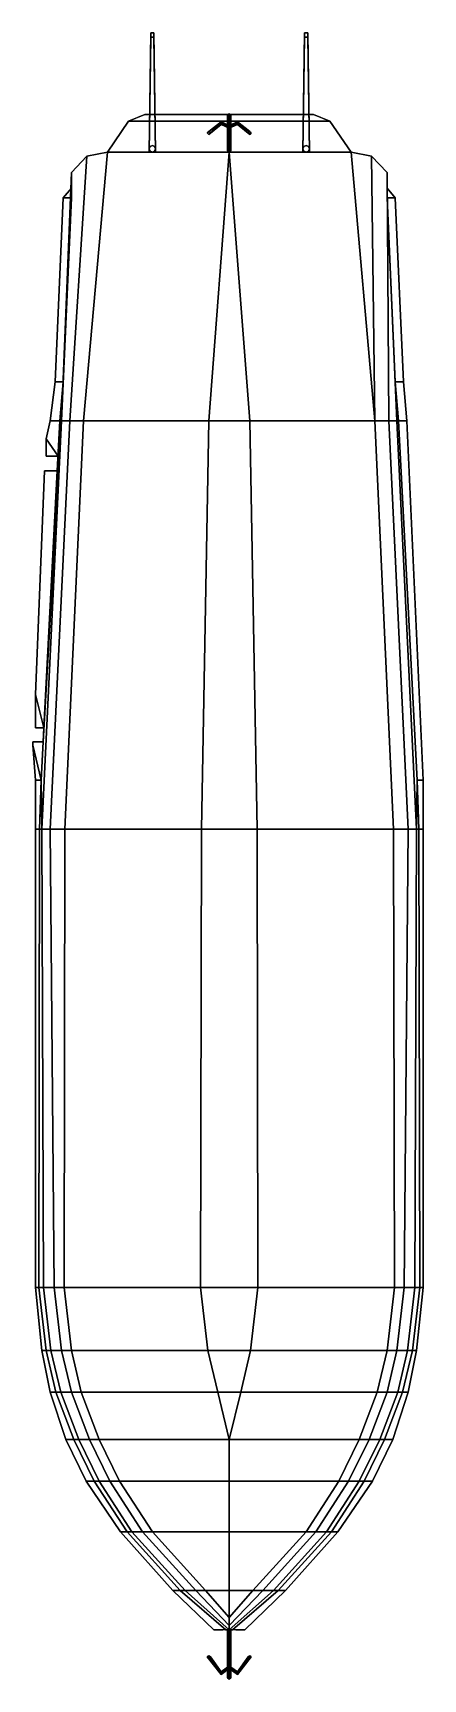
# Model space of a CAD drawing. Extents: x -2.4 to 2.4, y -9.6 to 10.5.
import ezdxf

# ---------------------------------------------------------------- set-up
doc = ezdxf.new("R2010")
doc.units = 0
doc.layers.get('0').update_dxf_attribs({"linetype": 'CONTINUOUS'})

msp = doc.modelspace()

# ---------------------------------------------------------------- linework, layer by layer
for points in [[(-0.96, 10.51), (-0.96, 10.51, -0.42), (-0.98, 9.05, -0.42), (-0.98, 9.05)], [(-0.96, 10.51, 0.01), (-0.96, 10.51), (-0.98, 9.05)], [(-0.96, 10.46, 0.07), (-0.96, 10.51, 0.01), (-0.98, 9.05)], [(-0.92, 10.51), (-0.92, 10.51, -0.42), (-0.96, 10.51, -0.42), (-0.96, 10.51)], [(-0.92, 10.51, 0.01), (-0.92, 10.51), (-0.96, 10.51), (-0.96, 10.51, 0.01)], [(-0.92, 10.46, 0.07), (-0.92, 10.51, 0.01), (-0.96, 10.51, 0.01), (-0.96, 10.46, 0.07)], [(-0.9, 9.05), (-0.9, 9.05, -0.42), (-0.92, 10.51, -0.42), (-0.92, 10.51)], [(-0.9, 9.05), (-0.9, 9.05), (-0.92, 10.51), (-0.92, 10.51, 0.01)], [(-0.9, 9.05), (-0.9, 9.05), (-0.92, 10.51, 0.01), (-0.92, 10.46, 0.07)], [(0.92, 10.51), (0.92, 10.51, -0.42), (0.9, 9.05, -0.42), (0.9, 9.05)], [(0.92, 10.46, 0.07), (0.92, 10.51, 0.01), (0.9, 9.05)], [(0.92, 10.51, 0.01), (0.92, 10.51), (0.9, 9.05)], [(0.96, 10.51), (0.96, 10.51, -0.42), (0.92, 10.51, -0.42), (0.92, 10.51)], [(0.96, 10.46, 0.07), (0.96, 10.51, 0.01), (0.92, 10.51, 0.01), (0.92, 10.46, 0.07)], [(0.96, 10.51, 0.01), (0.96, 10.51), (0.92, 10.51), (0.92, 10.51, 0.01)], [(0.98, 9.05), (0.98, 9.05, -0.42), (0.96, 10.51, -0.42), (0.96, 10.51)], [(0.98, 9.05), (0.98, 9.05), (0.96, 10.51, 0.01), (0.96, 10.46, 0.07)], [(0.98, 9.05), (0.98, 9.05), (0.96, 10.51), (0.96, 10.51, 0.01)], [(-0.9, 9.05), (-0.92, 10.46, 0.07), (-0.96, 10.46, 0.07), (-0.98, 9.05)], [(0.98, 9.05), (0.96, 10.46, 0.07), (0.92, 10.46, 0.07), (0.9, 9.05)], [(-1.03, 9.51, 0.71), (-1.03, 9.51, 0.6), (-1.23, 9.43, 0.6), (-1.23, 9.43, 0.71)], [(-1.23, 9.43, 0.71), (1.23, 9.43, 0.71), (1.03, 9.51, 0.71), (-1.03, 9.51, 0.71)], [(1.03, 9.51, 0.6), (1.23, 9.43, 0.6), (-1.23, 9.43, 0.6), (-1.03, 9.51, 0.6)], [(1.03, 9.51, 0.71), (1.03, 9.51, 0.6), (-1.03, 9.51, 0.6), (-1.03, 9.51, 0.71)], [(0, 9.502, 0.087), (-0.02, 9.492, 0.104), (-0.02, 9.502, 0.387), (0, 9.519, 0.397)], [(0.02, 9.502, 0.387), (0, 9.519, 0.397), (-0.02, 9.502, 0.387), (0, 9.484, 0.377)], [(0, 9.343, 0.122), (-0.02, 9.36, 0.132), (-0.02, 9.492, 0.104), (0, 9.502, 0.087)], [(-0.02, 9.492, 0.104), (0, 9.482, 0.122), (0, 9.484, 0.377), (-0.02, 9.502, 0.387)], [(-0.02, 9.36, 0.132), (0, 9.377, 0.142), (0, 9.482, 0.122), (-0.02, 9.492, 0.104)], [(0.02, 9.492, 0.104), (0, 9.502, 0.087), (0, 9.519, 0.397), (0.02, 9.502, 0.387)], [(0.02, 9.36, 0.132), (0, 9.343, 0.122), (0, 9.502, 0.087), (0.02, 9.492, 0.104)], [(0, 9.482, 0.122), (0.02, 9.492, 0.104), (0.02, 9.502, 0.387), (0, 9.484, 0.377)], [(0, 9.377, 0.142), (0.02, 9.36, 0.132), (0.02, 9.492, 0.104), (0, 9.482, 0.122)], [(1.23, 9.43, 0.71), (1.23, 9.43, 0.6), (1.03, 9.51, 0.6), (1.03, 9.51, 0.71)], [(-1.23, 9.43, 0.71), (-1.23, 9.43, 0.6), (-1.49, 9.05, 0.6), (-1.49, 9.05, 0.71)], [(-1.49, 9.05, 0.71), (1.49, 9.05, 0.71), (1.23, 9.43, 0.71), (-1.23, 9.43, 0.71)], [(1.23, 9.43, 0.6), (1.49, 9.05, 0.6), (-1.49, 9.05, 0.6), (-1.23, 9.43, 0.6)], [(-0.1, 9.422, 0.064), (-0.1, 9.415, 0.037), (-0.27, 9.285, 0.262), (-0.25, 9.302, 0.272)], [(-0.1, 9.415, 0.037), (-0.1, 9.388, 0.044), (-0.25, 9.268, 0.252), (-0.27, 9.285, 0.262)], [(-0.25, 9.302, 0.272), (-0.27, 9.285, 0.262), (-0.25, 9.268, 0.252), (-0.23, 9.285, 0.262)], [(-0.1, 9.395, 0.072), (-0.1, 9.422, 0.064), (-0.25, 9.302, 0.272), (-0.23, 9.285, 0.262)], [(-0.1, 9.388, 0.044), (-0.1, 9.395, 0.072), (-0.23, 9.285, 0.262), (-0.25, 9.268, 0.252)], [(-0.02, 9.36, 0.132), (0, 9.377, 0.142), (-0.1, 9.422, 0.064), (-0.1, 9.395, 0.072)], [(0, 9.377, 0.142), (0.02, 9.36, 0.132), (-0.1, 9.415, 0.037), (-0.1, 9.422, 0.064)], [(0.02, 9.36, 0.132), (0, 9.343, 0.122), (-0.1, 9.388, 0.044), (-0.1, 9.415, 0.037)], [(0, 9.343, 0.122), (-0.02, 9.36, 0.132), (-0.1, 9.395, 0.072), (-0.1, 9.388, 0.044)], [(-0.02, 9.36, 0.132), (0, 9.377, 0.142), (0.1, 9.422, 0.064), (0.1, 9.415, 0.037)], [(0, 9.343, 0.122), (-0.02, 9.36, 0.132), (0.1, 9.415, 0.037), (0.1, 9.388, 0.044)], [(-0.02, 9.09, 0.6), (0, 9.107, 0.61), (0, 9.377, 0.142), (-0.02, 9.36, 0.132)], [(-0.02, 9.36, 0.132), (0, 9.377, 0.142), (0, 9.328, -0.013), (-0.02, 9.318, 0.004)], [(0, 9.073, 0.59), (-0.02, 9.09, 0.6), (-0.02, 9.36, 0.132), (0, 9.343, 0.122)], [(0, 9.343, 0.122), (-0.02, 9.36, 0.132), (-0.02, 9.318, 0.004), (0, 9.308, 0.022)], [(-0.02, 9.318, 0.004), (0, 9.328, -0.013), (0, 9.051, 0.127), (-0.02, 9.068, 0.137)], [(0, 9.308, 0.022), (-0.02, 9.318, 0.004), (-0.02, 9.068, 0.137), (0, 9.086, 0.147)], [(0, 9.377, 0.142), (0.02, 9.36, 0.132), (0.1, 9.395, 0.072), (0.1, 9.422, 0.064)], [(0.02, 9.36, 0.132), (0, 9.343, 0.122), (0.1, 9.388, 0.044), (0.1, 9.395, 0.072)], [(0, 9.107, 0.61), (0.02, 9.09, 0.6), (0.02, 9.36, 0.132), (0, 9.377, 0.142)], [(0, 9.377, 0.142), (0.02, 9.36, 0.132), (0.02, 9.318, 0.004), (0, 9.328, -0.013)], [(0.02, 9.09, 0.6), (0, 9.073, 0.59), (0, 9.343, 0.122), (0.02, 9.36, 0.132)], [(0.02, 9.36, 0.132), (0, 9.343, 0.122), (0, 9.308, 0.022), (0.02, 9.318, 0.004)], [(0, 9.328, -0.013), (0.02, 9.318, 0.004), (0.02, 9.068, 0.137), (0, 9.051, 0.127)], [(0.02, 9.318, 0.004), (0, 9.308, 0.022), (0, 9.086, 0.147), (0.02, 9.068, 0.137)], [(0.1, 9.422, 0.064), (0.1, 9.395, 0.072), (0.23, 9.285, 0.262), (0.25, 9.302, 0.272)], [(0.1, 9.415, 0.037), (0.1, 9.422, 0.064), (0.25, 9.302, 0.272), (0.27, 9.285, 0.262)], [(0.1, 9.388, 0.044), (0.1, 9.415, 0.037), (0.27, 9.285, 0.262), (0.25, 9.268, 0.252)], [(0.1, 9.395, 0.072), (0.1, 9.388, 0.044), (0.25, 9.268, 0.252), (0.23, 9.285, 0.262)], [(0.25, 9.268, 0.252), (0.27, 9.285, 0.262), (0.25, 9.302, 0.272), (0.23, 9.285, 0.262)], [(1.49, 9.05, 0.71), (1.49, 9.05, 0.6), (1.23, 9.43, 0.6), (1.23, 9.43, 0.71)], [(-0.968, 9.118), (-0.98, 9.09), (-0.98, 9.09, 0.6), (-0.968, 9.118, 0.6)], [(-0.98, 9.09), (-0.968, 9.062), (-0.968, 9.062, 0.6), (-0.98, 9.09, 0.6)], [(-0.94, 9.13), (-0.968, 9.118), (-0.968, 9.118, 0.6), (-0.94, 9.13, 0.6)], [(-0.912, 9.118), (-0.94, 9.13), (-0.94, 9.13, 0.6), (-0.912, 9.118, 0.6)], [(-0.9, 9.09), (-0.912, 9.118), (-0.912, 9.118, 0.6), (-0.9, 9.09, 0.6)], [(-0.912, 9.062), (-0.9, 9.09), (-0.9, 9.09, 0.6), (-0.912, 9.062, 0.6)], [(-0.02, 9.068, 0.137), (0, 9.051, 0.127), (0.02, 9.068, 0.137), (0, 9.086, 0.147)], [(0.912, 9.118), (0.9, 9.09), (0.9, 9.09, 0.6), (0.912, 9.118, 0.6)], [(0.9, 9.09), (0.912, 9.062), (0.912, 9.062, 0.6), (0.9, 9.09, 0.6)], [(0.94, 9.13), (0.912, 9.118), (0.912, 9.118, 0.6), (0.94, 9.13, 0.6)], [(0.968, 9.118), (0.94, 9.13), (0.94, 9.13, 0.6), (0.968, 9.118, 0.6)], [(0.98, 9.09), (0.968, 9.118), (0.968, 9.118, 0.6), (0.98, 9.09, 0.6)], [(0.968, 9.062), (0.98, 9.09), (0.98, 9.09, 0.6), (0.968, 9.062, 0.6)], [(-1.74, 9, -0.095), (-1.95, 5.76, -0.34), (-2.05, 5.76, -0.21), (-1.93, 8.8, -0.115)], [(-1.49, 9.05, -0.09), (-1.78, 5.76, -0.41), (-1.95, 5.76, -0.34), (-1.74, 9, -0.095)], [(-1.74, 9), (-1.74, 9, -0.095), (-1.93, 8.8, -0.115), (-1.93, 8.8)], [(-1.74, 9, 0.71), (-1.74, 9), (-1.93, 8.8), (-1.93, 8.8, 0.71)], [(0, 9.05, -0.09), (-0.25, 5.76, -0.42), (-1.78, 5.76, -0.41), (-1.49, 9.05, -0.09)], [(-1.49, 9.05, 0.6), (-1.49, 9.05), (-1.74, 9), (-1.74, 9, 0.71)], [(-1.49, 9.05), (-1.49, 9.05, -0.09), (-1.74, 9, -0.095), (-1.74, 9)], [(-1.49, 9.05, 0.71), (-1.49, 9.05, 0.6), (-1.74, 9, 0.71)], [(1.49, 9.05, 0.6), (1.49, 9.05), (-1.49, 9.05), (-1.49, 9.05, 0.6)], [(0, 9.05), (0, 9.05, -0.09), (-1.49, 9.05, -0.09), (-1.49, 9.05)], [(-0.98, 9.05, -0.09), (-0.98, 9.05, -0.42), (-0.9, 9.05, -0.42), (-0.9, 9.05, -0.09)], [(-0.968, 9.062), (-0.94, 9.05), (-0.94, 9.05, 0.6), (-0.968, 9.062, 0.6)], [(-0.94, 9.05), (-0.912, 9.062), (-0.912, 9.062, 0.6), (-0.94, 9.05, 0.6)], [(0.25, 5.76, -0.42), (-0.25, 5.76, -0.42), (0, 9.05, -0.09)], [(1.49, 9.05), (1.49, 9.05, -0.09), (0, 9.05, -0.09), (0, 9.05)], [(1.49, 9.05, -0.09), (1.78, 5.76, -0.41), (0.25, 5.76, -0.42), (0, 9.05, -0.09)], [(0.9, 9.05, -0.09), (0.9, 9.05, -0.42), (0.98, 9.05, -0.42), (0.98, 9.05, -0.09)], [(0.912, 9.062), (0.94, 9.05), (0.94, 9.05, 0.6), (0.912, 9.062, 0.6)], [(0.94, 9.05), (0.968, 9.062), (0.968, 9.062, 0.6), (0.94, 9.05, 0.6)], [(1.74, 9, 0.71), (1.74, 9), (1.49, 9.05), (1.49, 9.05, 0.6)], [(1.74, 9), (1.74, 9, -0.095), (1.49, 9.05, -0.09), (1.49, 9.05)], [(1.78, 5.76, -0.41), (1.78, 5.76, -0.41), (1.49, 9.05, -0.09), (1.74, 9, -0.095)], [(1.74, 9, 0.71), (1.74, 9, 0.71), (1.49, 9.05, 0.6), (1.49, 9.05, 0.71)], [(1.93, 8.8, 0.71), (1.93, 8.8), (1.74, 9), (1.74, 9, 0.71)], [(1.93, 8.8), (1.93, 8.8, -0.115), (1.74, 9, -0.095), (1.74, 9)], [(1.95, 5.76, -0.34), (1.78, 5.76, -0.41), (1.74, 9, -0.095), (1.93, 8.8, -0.115)], [(-1.93, 8.8, -0.115), (-2.05, 5.76, -0.21), (-1.93, 8.49)], [(-1.93, 8.8, 0.71), (-1.93, 8.8), (-1.93, 8.61, 0.54), (-1.93, 8.61, 0.71)], [(-1.93, 8.61, 0.54), (-1.93, 8.8), (-1.93, 8.61), (-1.93, 8.61, 0.54)], [(-1.93, 8.8), (-1.93, 8.8, -0.115), (-1.93, 8.61)], [(-1.93, 8.61), (-1.93, 8.8, -0.115), (-1.93, 8.49)], [(1.93, 8.61, 0.71), (1.93, 8.61, 0.54), (1.93, 8.8), (1.93, 8.8, 0.71)], [(1.93, 8.61, 0.54), (1.93, 8.61), (1.93, 8.8), (1.93, 8.61, 0.54)], [(1.93, 8.61), (1.93, 8.8, -0.115), (1.93, 8.8, -0.115), (1.93, 8.8)], [(1.93, 8.49), (1.93, 8.8, -0.115), (1.93, 8.8, -0.115), (1.93, 8.61)], [(2.05, 5.76, -0.21), (1.95, 5.76, -0.34), (1.93, 8.8, -0.115), (1.93, 8.49)], [(-2.03, 8.49, 0.71), (-2.03, 8.49, 0.54), (-2.13, 6.24, 0.54), (-2.13, 6.24, 0.71)], [(-2.03, 8.49, 0.54), (-1.93, 8.49, 0.54), (-2.03, 6.24, 0.54), (-2.13, 6.24, 0.54)], [(-1.93, 8.49), (-2.05, 5.76, -0.21), (-2.03, 6.24)], [(-1.93, 8.61, 0.71), (-1.93, 8.61, 0.54), (-2.03, 8.49, 0.54), (-2.03, 8.49, 0.71)], [(-1.93, 8.61, 0.54), (-1.93, 8.49, 0.54), (-1.93, 8.49, 0.54), (-2.03, 8.49, 0.54)], [(-1.93, 8.49, 0.54), (-1.93, 8.49), (-2.03, 6.24), (-2.03, 6.24, 0.54)], [(-1.93, 8.61, 0.54), (-1.93, 8.61), (-1.93, 8.49), (-1.93, 8.49, 0.54)], [(2.03, 8.49, 0.71), (2.03, 8.49, 0.54), (1.93, 8.61, 0.54), (1.93, 8.61, 0.71)], [(2.03, 8.49, 0.54), (1.93, 8.49, 0.54), (1.93, 8.61, 0.54)], [(1.93, 8.49, 0.54), (1.93, 8.49), (1.93, 8.61), (1.93, 8.61, 0.54)], [(2.13, 6.24, 0.54), (2.03, 6.24, 0.54), (1.93, 8.49, 0.54), (2.03, 8.49, 0.54)], [(2.03, 6.24, 0.54), (2.03, 6.24), (1.93, 8.49), (1.93, 8.49, 0.54)], [(2.03, 6.24), (2.05, 5.76, -0.21), (2.05, 5.76, -0.21), (1.93, 8.49)], [(2.13, 6.24, 0.71), (2.13, 6.24, 0.54), (2.03, 8.49, 0.54), (2.03, 8.49, 0.71)], [(-2.13, 6.24, 0.71), (-2.13, 6.24, 0.54), (-2.19, 5.76, 0.54), (-2.19, 5.76, 0.71)], [(-2.13, 6.24, 0.54), (-2.03, 6.24, 0.54), (-2.07, 5.76, 0.54), (-2.19, 5.76, 0.54)], [(-2.03, 6.24), (-2.05, 5.76, -0.21), (-2.07, 5.76)], [(-2.03, 6.24, 0.54), (-2.03, 6.24), (-2.07, 5.76), (-2.07, 5.76, 0.54)], [(2.17, 5.76, 0.54), (2.07, 5.76, 0.54), (2.03, 6.24, 0.54), (2.13, 6.24, 0.54)], [(2.07, 5.76, 0.54), (2.07, 5.76), (2.03, 6.24), (2.03, 6.24, 0.54)], [(2.07, 5.76), (2.05, 5.76, -0.21), (2.05, 5.76, -0.21), (2.03, 6.24)], [(2.17, 5.76, 0.71), (2.17, 5.76, 0.54), (2.13, 6.24, 0.54), (2.13, 6.24, 0.71)], [(-2.05, 5.76, -0.21), (-2.29, 0.76, -0.21), (-2.3, 1.36), (-2.275, 1.83)], [(-1.95, 5.76, -0.34), (-2.19, 0.76, -0.34), (-2.29, 0.76, -0.21), (-2.05, 5.76, -0.21)], [(-2.102, 5.15, 0.54), (-2.07, 5.76), (-2.275, 1.83), (-2.267, 2, 0.54)], [(-2.07, 5.76), (-2.05, 5.76, -0.21), (-2.275, 1.83)], [(-2.19, 5.76, 0.54), (-2.07, 5.76, 0.54), (-2.092, 5.33, 0.54), (-2.24, 5.54, 0.54)], [(-2.19, 5.76, 0.71), (-2.19, 5.76, 0.54), (-2.24, 5.54, 0.54), (-2.24, 5.54, 0.71)], [(-1.78, 5.76, -0.41), (-2.01, 0.76, -0.41), (-2.19, 0.76, -0.34), (-1.95, 5.76, -0.34)], [(-2.092, 5.33, 0.54), (-2.07, 5.76), (-2.07, 5.76), (-2.102, 5.15, 0.54)], [(-2.07, 5.76, 0.54), (-2.07, 5.76), (-2.07, 5.76), (-2.092, 5.33, 0.54)], [(-0.25, 5.76, -0.42), (-0.34, 0.76, -0.42), (-2.01, 0.76, -0.41), (-1.78, 5.76, -0.41)], [(0.34, 0.76, -0.42), (-0.34, 0.76, -0.42), (-0.25, 5.76, -0.42), (0.25, 5.76, -0.42)], [(2.01, 0.76, -0.41), (0.34, 0.76, -0.42), (0.25, 5.76, -0.42), (1.78, 5.76, -0.41)], [(2.19, 0.76, -0.34), (2.01, 0.76, -0.41), (1.78, 5.76, -0.41), (1.95, 5.76, -0.34)], [(2.29, 0.76, -0.21), (2.19, 0.76, -0.34), (1.95, 5.76, -0.34), (2.05, 5.76, -0.21)], [(2.3, 1.36), (2.29, 0.76, -0.21), (2.05, 5.76, -0.21), (2.07, 5.76)], [(2.3, 1.36, 0.54), (2.3, 1.36), (2.07, 5.76), (2.07, 5.76, 0.54)], [(2.37, 1.36, 0.54), (2.3, 1.36, 0.54), (2.07, 5.76, 0.54), (2.17, 5.76, 0.54)], [(2.37, 1.36, 0.71), (2.37, 1.36, 0.54), (2.17, 5.76, 0.54), (2.17, 5.76, 0.71)], [(-2.24, 5.54, 0.71), (-2.24, 5.54, 0.54), (-2.24, 5.33, 0.54), (-2.24, 5.33, 0.71)], [(-2.24, 5.54, 0.54), (-2.092, 5.33, 0.54), (-2.092, 5.33, 0.54), (-2.24, 5.33, 0.54)], [(-2.24, 5.33, 0.71), (-2.24, 5.33, 0.54), (-2.092, 5.33, 0.54), (-2.092, 5.33, 0.71)], [(-2.092, 5.33, 0.71), (-2.092, 5.33, 0.54), (-2.102, 5.15, 0.54), (-2.102, 5.15, 0.71)], [(-2.26, 5.15, 0.71), (-2.26, 5.15, 0.54), (-2.37, 2.41, 0.54), (-2.37, 2.41, 0.71)], [(-2.26, 5.15, 0.54), (-2.102, 5.15, 0.54), (-2.267, 2, 0.54), (-2.37, 2.41, 0.54)], [(-2.102, 5.15, 0.71), (-2.102, 5.15, 0.54), (-2.26, 5.15, 0.54), (-2.26, 5.15, 0.71)], [(-2.37, 2.41, 0.71), (-2.37, 2.41, 0.54), (-2.37, 2, 0.54), (-2.37, 2, 0.71)], [(-2.37, 2.41, 0.54), (-2.267, 2, 0.54), (-2.267, 2, 0.54), (-2.37, 2, 0.54)], [(-2.275, 1.83, 0.71), (-2.275, 1.83, 0.54), (-2.4, 1.83, 0.54), (-2.4, 1.83, 0.71)], [(-2.4, 1.83, 0.71), (-2.4, 1.83, 0.54), (-2.4, 1.79, 0.54), (-2.4, 1.79, 0.71)], [(-2.275, 1.83, 0.54), (-2.3, 1.36, 0.54), (-2.4, 1.79, 0.54), (-2.4, 1.83, 0.54)], [(-2.37, 2, 0.71), (-2.37, 2, 0.54), (-2.267, 2, 0.54), (-2.267, 2, 0.71)], [(-2.275, 1.83), (-2.3, 1.36), (-2.3, 1.36, 0.54), (-2.275, 1.83, 0.54)], [(-2.267, 2, 0.71), (-2.267, 2, 0.54), (-2.275, 1.83, 0.54), (-2.275, 1.83, 0.71)], [(-2.267, 2, 0.54), (-2.275, 1.83), (-2.275, 1.83), (-2.275, 1.83, 0.54)], [(-2.4, 1.79, 0.71), (-2.4, 1.79, 0.54), (-2.37, 1.36, 0.54), (-2.37, 1.36, 0.71)], [(-2.4, 1.79, 0.54), (-2.3, 1.36, 0.54), (-2.3, 1.36, 0.54), (-2.37, 1.36, 0.54)], [(-2.37, 1.36, 0.71), (-2.37, 1.36, 0.54), (-2.37, 0.76, 0.54), (-2.37, 0.76, 0.71)], [(-2.37, 1.36, 0.54), (-2.3, 1.36, 0.54), (-2.32, 0.76, 0.54), (-2.37, 0.76, 0.54)], [(-2.3, 1.36), (-2.32, 0.76), (-2.32, 0.76, 0.54), (-2.3, 1.36, 0.54)], [(-2.3, 1.36), (-2.29, 0.76, -0.21), (-2.32, 0.76), (-2.3, 1.36)], [(2.32, 0.76), (2.29, 0.76, -0.21), (2.29, 0.76, -0.21), (2.3, 1.36)], [(2.32, 0.76, 0.54), (2.32, 0.76), (2.3, 1.36), (2.3, 1.36, 0.54)], [(2.37, 0.76, 0.54), (2.32, 0.76, 0.54), (2.3, 1.36, 0.54), (2.37, 1.36, 0.54)], [(2.37, 0.76, 0.71), (2.37, 0.76, 0.54), (2.37, 1.36, 0.54), (2.37, 1.36, 0.71)], [(-2.37, 0.76, 0.71), (-2.37, 0.76, 0.54), (-2.37, -4.85, 0.54), (-2.37, -4.85, 0.71)], [(-2.37, 0.76, 0.54), (-2.32, 0.76, 0.54), (-2.33, -4.85, 0.54), (-2.37, -4.85, 0.54)], [(-2.32, 0.76), (-2.33, -4.85), (-2.33, -4.85, 0.54), (-2.32, 0.76, 0.54)], [(-2.29, 0.76, -0.21), (-2.27, -4.85, -0.23), (-2.33, -4.85), (-2.32, 0.76)], [(-2.19, 0.76, -0.34), (-2.14, -4.85, -0.36), (-2.27, -4.85, -0.23), (-2.29, 0.76, -0.21)], [(-2.01, 0.76, -0.41), (-2.02, -4.85, -0.39), (-2.14, -4.85, -0.36), (-2.19, 0.76, -0.34)], [(-0.34, 0.76, -0.42), (-0.35, -4.85, -0.42), (-2.02, -4.85, -0.39), (-2.01, 0.76, -0.41)], [(0.35, -4.85, -0.42), (-0.35, -4.85, -0.42), (-0.34, 0.76, -0.42), (0.34, 0.76, -0.42)], [(2.02, -4.85, -0.39), (0.35, -4.85, -0.42), (0.34, 0.76, -0.42), (2.01, 0.76, -0.41)], [(2.14, -4.85, -0.36), (2.02, -4.85, -0.39), (2.01, 0.76, -0.41), (2.19, 0.76, -0.34)], [(2.27, -4.85, -0.23), (2.14, -4.85, -0.36), (2.19, 0.76, -0.34), (2.29, 0.76, -0.21)], [(2.33, -4.85), (2.27, -4.85, -0.23), (2.29, 0.76, -0.21), (2.32, 0.76)], [(2.33, -4.85, 0.54), (2.33, -4.85), (2.32, 0.76), (2.32, 0.76, 0.54)], [(2.37, -4.85, 0.54), (2.33, -4.85, 0.54), (2.32, 0.76, 0.54), (2.37, 0.76, 0.54)], [(2.37, -4.85, 0.71), (2.37, -4.85, 0.54), (2.37, 0.76, 0.54), (2.37, 0.76, 0.71)], [(-2.37, -4.85, 0.54), (-2.33, -4.85, 0.54), (-2.24, -5.62, 0.54), (-2.29, -5.62, 0.54)], [(-2.37, -4.85, 0.71), (-2.37, -4.85, 0.54), (-2.29, -5.62, 0.54), (-2.29, -5.62, 0.71)], [(-2.27, -4.85, -0.23), (-2.18, -5.62, -0.23), (-2.24, -5.62), (-2.33, -4.85)], [(-2.33, -4.85), (-2.24, -5.62), (-2.24, -5.62, 0.54), (-2.33, -4.85, 0.54)], [(-2.14, -4.85, -0.36), (-2.05, -5.62, -0.36), (-2.18, -5.62, -0.23), (-2.27, -4.85, -0.23)], [(-2.02, -4.85, -0.39), (-1.93, -5.62, -0.39), (-2.05, -5.62, -0.36), (-2.14, -4.85, -0.36)], [(-0.35, -4.85, -0.42), (-0.26, -5.62, -0.42), (-1.93, -5.62, -0.39), (-2.02, -4.85, -0.39)], [(0.35, -4.85, -0.42), (0.26, -5.62, -0.42), (-0.26, -5.62, -0.42), (-0.35, -4.85, -0.42)], [(2.02, -4.85, -0.39), (1.93, -5.62, -0.39), (0.26, -5.62, -0.42), (0.35, -4.85, -0.42)], [(2.05, -5.62, -0.36), (1.93, -5.62, -0.39), (2.02, -4.85, -0.39), (2.14, -4.85, -0.36)], [(2.18, -5.62, -0.23), (2.05, -5.62, -0.36), (2.14, -4.85, -0.36), (2.27, -4.85, -0.23)], [(2.24, -5.62), (2.18, -5.62, -0.23), (2.27, -4.85, -0.23), (2.33, -4.85)], [(2.29, -5.62, 0.54), (2.24, -5.62, 0.54), (2.33, -4.85, 0.54), (2.37, -4.85, 0.54)], [(2.24, -5.62, 0.54), (2.24, -5.62), (2.33, -4.85), (2.33, -4.85, 0.54)], [(2.29, -5.62, 0.71), (2.29, -5.62, 0.54), (2.37, -4.85, 0.54), (2.37, -4.85, 0.71)], [(-2.29, -5.62, 0.71), (-2.29, -5.62, 0.54), (-2.19, -6.13, 0.54), (-2.19, -6.13, 0.71)], [(-2.29, -5.62, 0.54), (-2.24, -5.62, 0.54), (-2.12, -6.13, 0.54), (-2.19, -6.13, 0.54)], [(-2.18, -5.62, -0.23), (-2.06, -6.13, -0.23), (-2.12, -6.13), (-2.24, -5.62)], [(-2.24, -5.62), (-2.12, -6.13), (-2.12, -6.13, 0.54), (-2.24, -5.62, 0.54)], [(-2.05, -5.62, -0.36), (-1.93, -6.13, -0.36), (-2.06, -6.13, -0.23), (-2.18, -5.62, -0.23)], [(-1.93, -5.62, -0.39), (-1.81, -6.13, -0.39), (-1.93, -6.13, -0.36), (-2.05, -5.62, -0.36)], [(-0.26, -5.62, -0.42), (-0.14, -6.13, -0.42), (-1.81, -6.13, -0.39), (-1.93, -5.62, -0.39)], [(0.26, -5.62, -0.42), (0.14, -6.13, -0.42), (-0.14, -6.13, -0.42), (-0.26, -5.62, -0.42)], [(1.93, -5.62, -0.39), (1.81, -6.13, -0.39), (0.14, -6.13, -0.42), (0.26, -5.62, -0.42)], [(1.93, -6.13, -0.36), (1.81, -6.13, -0.39), (1.93, -5.62, -0.39), (2.05, -5.62, -0.36)], [(2.06, -6.13, -0.23), (1.93, -6.13, -0.36), (2.05, -5.62, -0.36), (2.18, -5.62, -0.23)], [(2.12, -6.13), (2.06, -6.13, -0.23), (2.18, -5.62, -0.23), (2.24, -5.62)], [(2.19, -6.13, 0.54), (2.12, -6.13, 0.54), (2.24, -5.62, 0.54), (2.29, -5.62, 0.54)], [(2.12, -6.13, 0.54), (2.12, -6.13), (2.24, -5.62), (2.24, -5.62, 0.54)], [(2.19, -6.13, 0.71), (2.19, -6.13, 0.54), (2.29, -5.62, 0.54), (2.29, -5.62, 0.71)], [(-2.19, -6.13, 0.54), (-2.12, -6.13, 0.54), (-1.9, -6.71, 0.54), (-2, -6.71, 0.54)], [(-2.19, -6.13, 0.71), (-2.19, -6.13, 0.54), (-2, -6.71, 0.54), (-2, -6.71, 0.71)], [(-2.06, -6.13, -0.23), (-1.84, -6.71, -0.23), (-1.9, -6.71), (-2.12, -6.13)], [(-2.12, -6.13), (-1.9, -6.71), (-1.9, -6.71, 0.54), (-2.12, -6.13, 0.54)], [(-1.93, -6.13, -0.36), (-1.71, -6.71, -0.36), (-1.84, -6.71, -0.23), (-2.06, -6.13, -0.23)], [(-1.81, -6.13, -0.39), (-1.59, -6.71, -0.39), (-1.71, -6.71, -0.36), (-1.93, -6.13, -0.36)], [(-0.14, -6.13, -0.42), (0, -6.71, -0.419), (-1.59, -6.71, -0.39), (-1.81, -6.13, -0.39)], [(0.14, -6.13, -0.42), (0, -6.71, -0.419), (0, -6.71, -0.419), (-0.14, -6.13, -0.42)], [(1.59, -6.71, -0.39), (0, -6.71, -0.419), (0.14, -6.13, -0.42), (1.81, -6.13, -0.39)], [(1.71, -6.71, -0.36), (1.59, -6.71, -0.39), (1.81, -6.13, -0.39), (1.93, -6.13, -0.36)], [(1.84, -6.71, -0.23), (1.71, -6.71, -0.36), (1.93, -6.13, -0.36), (2.06, -6.13, -0.23)], [(1.9, -6.71), (1.84, -6.71, -0.23), (2.06, -6.13, -0.23), (2.12, -6.13)], [(2, -6.71, 0.54), (1.9, -6.71, 0.54), (2.12, -6.13, 0.54), (2.19, -6.13, 0.54)], [(1.9, -6.71, 0.54), (1.9, -6.71), (2.12, -6.13), (2.12, -6.13, 0.54)], [(2, -6.71, 0.71), (2, -6.71, 0.54), (2.19, -6.13, 0.54), (2.19, -6.13, 0.71)], [(-2, -6.71, 0.71), (-2, -6.71, 0.54), (-1.75, -7.22, 0.54), (-1.75, -7.22, 0.71)], [(-2, -6.71, 0.54), (-1.9, -6.71, 0.54), (-1.65, -7.22, 0.54), (-1.75, -7.22, 0.54)], [(-1.84, -6.71, -0.23), (-1.59, -7.22, -0.23), (-1.65, -7.22), (-1.9, -6.71)], [(-1.9, -6.71), (-1.65, -7.22), (-1.65, -7.22, 0.54), (-1.9, -6.71, 0.54)], [(-1.71, -6.71, -0.36), (-1.46, -7.22, -0.36), (-1.59, -7.22, -0.23), (-1.84, -6.71, -0.23)], [(-1.59, -6.71, -0.39), (-1.34, -7.22, -0.39), (-1.46, -7.22, -0.36), (-1.71, -6.71, -0.36)], [(0, -6.71, -0.419), (0, -7.22, -0.414), (-1.34, -7.22, -0.39), (-1.59, -6.71, -0.39)], [(1.34, -7.22, -0.39), (0, -7.22, -0.414), (0, -6.71, -0.419), (1.59, -6.71, -0.39)], [(1.46, -7.22, -0.36), (1.34, -7.22, -0.39), (1.59, -6.71, -0.39), (1.71, -6.71, -0.36)], [(1.59, -7.22, -0.23), (1.46, -7.22, -0.36), (1.71, -6.71, -0.36), (1.84, -6.71, -0.23)], [(1.65, -7.22), (1.59, -7.22, -0.23), (1.84, -6.71, -0.23), (1.9, -6.71)], [(1.75, -7.22, 0.54), (1.65, -7.22, 0.54), (1.9, -6.71, 0.54), (2, -6.71, 0.54)], [(1.65, -7.22, 0.54), (1.65, -7.22), (1.9, -6.71), (1.9, -6.71, 0.54)], [(1.75, -7.22, 0.71), (1.75, -7.22, 0.54), (2, -6.71, 0.54), (2, -6.71, 0.71)], [(-1.75, -7.22, 0.54), (-1.65, -7.22, 0.54), (-1.25, -7.84, 0.54), (-1.33, -7.84, 0.54)], [(-1.75, -7.22, 0.71), (-1.75, -7.22, 0.54), (-1.33, -7.84, 0.54), (-1.33, -7.84, 0.71)], [(-1.59, -7.22, -0.23), (-1.19, -7.84, -0.23), (-1.25, -7.84), (-1.65, -7.22)], [(-1.65, -7.22), (-1.25, -7.84), (-1.25, -7.84, 0.54), (-1.65, -7.22, 0.54)], [(-1.46, -7.22, -0.36), (-1.06, -7.84, -0.36), (-1.19, -7.84, -0.23), (-1.59, -7.22, -0.23)], [(-1.34, -7.22, -0.39), (-0.94, -7.84, -0.39), (-1.06, -7.84, -0.36), (-1.46, -7.22, -0.36)], [(0, -7.22, -0.414), (0, -7.84, -0.407), (-0.94, -7.84, -0.39), (-1.34, -7.22, -0.39)], [(0.94, -7.84, -0.39), (0, -7.84, -0.407), (0, -7.22, -0.414), (1.34, -7.22, -0.39)], [(1.06, -7.84, -0.36), (0.94, -7.84, -0.39), (1.34, -7.22, -0.39), (1.46, -7.22, -0.36)], [(1.19, -7.84, -0.23), (1.06, -7.84, -0.36), (1.46, -7.22, -0.36), (1.59, -7.22, -0.23)], [(1.25, -7.84), (1.19, -7.84, -0.23), (1.59, -7.22, -0.23), (1.65, -7.22)], [(1.33, -7.84, 0.54), (1.25, -7.84, 0.54), (1.65, -7.22, 0.54), (1.75, -7.22, 0.54)], [(1.25, -7.84, 0.54), (1.25, -7.84), (1.65, -7.22), (1.65, -7.22, 0.54)], [(1.33, -7.84, 0.71), (1.33, -7.84, 0.54), (1.75, -7.22, 0.54), (1.75, -7.22, 0.71)], [(-1.33, -7.84, 0.71), (-1.33, -7.84, 0.54), (-0.69, -8.56, 0.54), (-0.69, -8.56, 0.71)], [(-1.33, -7.84, 0.54), (-1.25, -7.84, 0.54), (-0.6, -8.56, 0.54), (-0.69, -8.56, 0.54)], [(-1.19, -7.84, -0.23), (-0.54, -8.56, -0.23), (-0.6, -8.56), (-1.25, -7.84)], [(-1.25, -7.84), (-0.6, -8.56), (-0.6, -8.56, 0.54), (-1.25, -7.84, 0.54)], [(-1.06, -7.84, -0.36), (-0.41, -8.56, -0.36), (-0.54, -8.56, -0.23), (-1.19, -7.84, -0.23)], [(-0.94, -7.84, -0.39), (-0.29, -8.56, -0.39), (-0.41, -8.56, -0.36), (-1.06, -7.84, -0.36)], [(0, -7.84, -0.407), (0, -8.56, -0.395), (-0.29, -8.56, -0.39), (-0.94, -7.84, -0.39)], [(0.29, -8.56, -0.39), (0, -8.56, -0.395), (0, -7.84, -0.407), (0.94, -7.84, -0.39)], [(0.41, -8.56, -0.36), (0.29, -8.56, -0.39), (0.94, -7.84, -0.39), (1.06, -7.84, -0.36)], [(0.54, -8.56, -0.23), (0.41, -8.56, -0.36), (1.06, -7.84, -0.36), (1.19, -7.84, -0.23)], [(0.6, -8.56), (0.54, -8.56, -0.23), (1.19, -7.84, -0.23), (1.25, -7.84)], [(0.69, -8.56, 0.54), (0.6, -8.56, 0.54), (1.25, -7.84, 0.54), (1.33, -7.84, 0.54)], [(0.6, -8.56, 0.54), (0.6, -8.56), (1.25, -7.84), (1.25, -7.84, 0.54)], [(0.69, -8.56, 0.71), (0.69, -8.56, 0.54), (1.33, -7.84, 0.54), (1.33, -7.84, 0.71)], [(-0.69, -8.56, 0.71), (-0.69, -8.56, 0.54), (-0.19, -9.04, 0.54), (-0.19, -9.04, 0.71)], [(-0.69, -8.56, 0.54), (-0.6, -8.56, 0.54), (-0.04, -9.04, 0.54), (-0.19, -9.04, 0.54)], [(-0.54, -8.56, -0.23), (0, -9.04, -0.16), (-0.04, -9.04), (-0.6, -8.56)], [(-0.6, -8.56), (-0.04, -9.04), (-0.04, -9.04, 0.54), (-0.6, -8.56, 0.54)], [(-0.41, -8.56, -0.36), (0, -8.99, -0.3), (0, -9.04, -0.16), (-0.54, -8.56, -0.23)], [(-0.29, -8.56, -0.39), (0, -8.89, -0.38), (0, -8.99, -0.3), (-0.41, -8.56, -0.36)], [(0, -8.56, -0.395), (0, -8.89, -0.38), (0, -8.89, -0.38), (-0.29, -8.56, -0.39)], [(0.04, -9.04), (0, -9.04, -0.16), (0.54, -8.56, -0.23), (0.6, -8.56)], [(0, -9.04, -0.16), (0, -8.99, -0.3), (0.41, -8.56, -0.36), (0.54, -8.56, -0.23)], [(0, -8.99, -0.3), (0, -8.89, -0.38), (0.29, -8.56, -0.39), (0.41, -8.56, -0.36)], [(0, -8.89, -0.38), (0, -8.56, -0.395), (0, -8.56, -0.395), (0.29, -8.56, -0.39)], [(0.19, -9.04, 0.54), (0.04, -9.04, 0.54), (0.6, -8.56, 0.54), (0.69, -8.56, 0.54)], [(0.04, -9.04, 0.54), (0.04, -9.04), (0.6, -8.56), (0.6, -8.56, 0.54)], [(0.19, -9.04, 0.71), (0.19, -9.04, 0.54), (0.69, -8.56, 0.54), (0.69, -8.56, 0.71)], [(-0.19, -9.04, 0.71), (-0.08, -9.04, 0.54), (-0.08, -9.04, 0.54), (-0.08, -9.04, 0.71)], [(-0.19, -9.04, 0.54), (-0.19, -9.04, 0.54), (-0.08, -9.04, 0.54), (-0.19, -9.04, 0.71)], [(-0.04, -9.04, 0.54), (-0.04, -9.04), (0.04, -9.04), (0.04, -9.04, 0.54)], [(-0.04, -9.04), (0, -9.04, -0.16), (0, -9.04, -0.16), (0.04, -9.04)], [(0, -9.039, 0.147), (-0.02, -9.05, 0.13), (-0.02, -9.498, 0.432), (0, -9.486, 0.449)], [(-0.02, -9.05, 0.13), (0, -9.039, 0.147), (0.02, -9.05, 0.13), (0, -9.061, 0.113)], [(-0.02, -9.05, 0.13), (0, -9.061, 0.113), (0, -9.509, 0.415), (-0.02, -9.498, 0.432)], [(0.02, -9.05, 0.13), (0, -9.039, 0.147), (0, -9.486, 0.449), (0.02, -9.498, 0.432)], [(0, -9.061, 0.113), (0.02, -9.05, 0.13), (0.02, -9.498, 0.432), (0, -9.509, 0.415)], [(0.08, -9.04, 0.54), (0.08, -9.04, 0.54), (0.19, -9.04, 0.54), (0.19, -9.04, 0.71)], [(0.08, -9.04, 0.54), (0.08, -9.04, 0.54), (0.19, -9.04, 0.71), (0.08, -9.04, 0.71)], [(-0.02, -9.516, 0.565), (0, -9.533, 0.576), (0, -9.222, 0.572), (-0.02, -9.234, 0.555)], [(-0.02, -9.234, 0.555), (0, -9.222, 0.572), (0.02, -9.234, 0.555), (0, -9.245, 0.539)], [(0, -9.5, 0.554), (-0.02, -9.516, 0.565), (-0.02, -9.234, 0.555), (0, -9.245, 0.539)], [(0, -9.533, 0.576), (0.02, -9.516, 0.565), (0.02, -9.234, 0.555), (0, -9.222, 0.572)], [(0.02, -9.516, 0.565), (0, -9.5, 0.554), (0, -9.245, 0.539), (0.02, -9.234, 0.555)], [(-0.25, -9.385, 0.332), (-0.27, -9.373, 0.348), (-0.25, -9.362, 0.365), (-0.23, -9.373, 0.348)], [(-0.1, -9.589, 0.493), (-0.1, -9.561, 0.499), (-0.25, -9.362, 0.365), (-0.27, -9.373, 0.348)], [(-0.1, -9.583, 0.466), (-0.1, -9.589, 0.493), (-0.27, -9.373, 0.348), (-0.25, -9.385, 0.332)], [(-0.1, -9.561, 0.499), (-0.1, -9.556, 0.471), (-0.23, -9.373, 0.348), (-0.25, -9.362, 0.365)], [(-0.1, -9.556, 0.471), (-0.1, -9.583, 0.466), (-0.25, -9.385, 0.332), (-0.23, -9.373, 0.348)], [(0.1, -9.561, 0.499), (0.1, -9.589, 0.493), (0.27, -9.373, 0.348), (0.25, -9.362, 0.365)], [(0.1, -9.556, 0.471), (0.1, -9.561, 0.499), (0.25, -9.362, 0.365), (0.23, -9.373, 0.348)], [(0.1, -9.589, 0.493), (0.1, -9.583, 0.466), (0.25, -9.385, 0.332), (0.27, -9.373, 0.348)], [(0.1, -9.583, 0.466), (0.1, -9.556, 0.471), (0.23, -9.373, 0.348), (0.25, -9.385, 0.332)], [(0.25, -9.362, 0.365), (0.27, -9.373, 0.348), (0.25, -9.385, 0.332), (0.23, -9.373, 0.348)], [(0.02, -9.498, 0.432), (0, -9.486, 0.449), (-0.1, -9.561, 0.499), (-0.1, -9.589, 0.493)], [(0, -9.486, 0.449), (-0.02, -9.498, 0.432), (-0.1, -9.556, 0.471), (-0.1, -9.561, 0.499)], [(0, -9.509, 0.415), (0.02, -9.498, 0.432), (-0.1, -9.589, 0.493), (-0.1, -9.583, 0.466)], [(-0.02, -9.498, 0.432), (0, -9.509, 0.415), (-0.1, -9.583, 0.466), (-0.1, -9.556, 0.471)], [(0, -9.486, 0.449), (-0.02, -9.498, 0.432), (-0.02, -9.516, 0.565), (0, -9.5, 0.554)], [(0, -9.486, 0.449), (-0.02, -9.498, 0.432), (-0.02, -9.628, 0.399), (0, -9.645, 0.411)], [(0, -9.486, 0.449), (-0.02, -9.498, 0.432), (0.1, -9.589, 0.493), (0.1, -9.561, 0.499)], [(-0.02, -9.498, 0.432), (0, -9.509, 0.415), (0, -9.533, 0.576), (-0.02, -9.516, 0.565)], [(-0.02, -9.498, 0.432), (0, -9.509, 0.415), (0, -9.612, 0.388), (-0.02, -9.628, 0.399)], [(-0.02, -9.498, 0.432), (0, -9.509, 0.415), (0.1, -9.583, 0.466), (0.1, -9.589, 0.493)], [(0.02, -9.513, 0.141), (0, -9.524, 0.124), (-0.02, -9.513, 0.141), (0, -9.502, 0.157)], [(-0.02, -9.628, 0.399), (0, -9.612, 0.388), (0, -9.502, 0.157), (-0.02, -9.513, 0.141)], [(0, -9.645, 0.411), (-0.02, -9.628, 0.399), (-0.02, -9.513, 0.141), (0, -9.524, 0.124)], [(0.02, -9.498, 0.432), (0, -9.486, 0.449), (0, -9.5, 0.554), (0.02, -9.516, 0.565)], [(0.02, -9.498, 0.432), (0, -9.486, 0.449), (0, -9.645, 0.411), (0.02, -9.628, 0.399)], [(0.02, -9.498, 0.432), (0, -9.486, 0.449), (0.1, -9.561, 0.499), (0.1, -9.556, 0.471)], [(0, -9.509, 0.415), (0.02, -9.498, 0.432), (0.02, -9.516, 0.565), (0, -9.533, 0.576)], [(0, -9.509, 0.415), (0.02, -9.498, 0.432), (0.02, -9.628, 0.399), (0, -9.612, 0.388)], [(0, -9.509, 0.415), (0.02, -9.498, 0.432), (0.1, -9.556, 0.471), (0.1, -9.583, 0.466)], [(0, -9.612, 0.388), (0.02, -9.628, 0.399), (0.02, -9.513, 0.141), (0, -9.502, 0.157)], [(0.02, -9.628, 0.399), (0, -9.645, 0.411), (0, -9.524, 0.124), (0.02, -9.513, 0.141)]]:
    msp.add_3dface(points)

doc.saveas('drawing.dxf')
